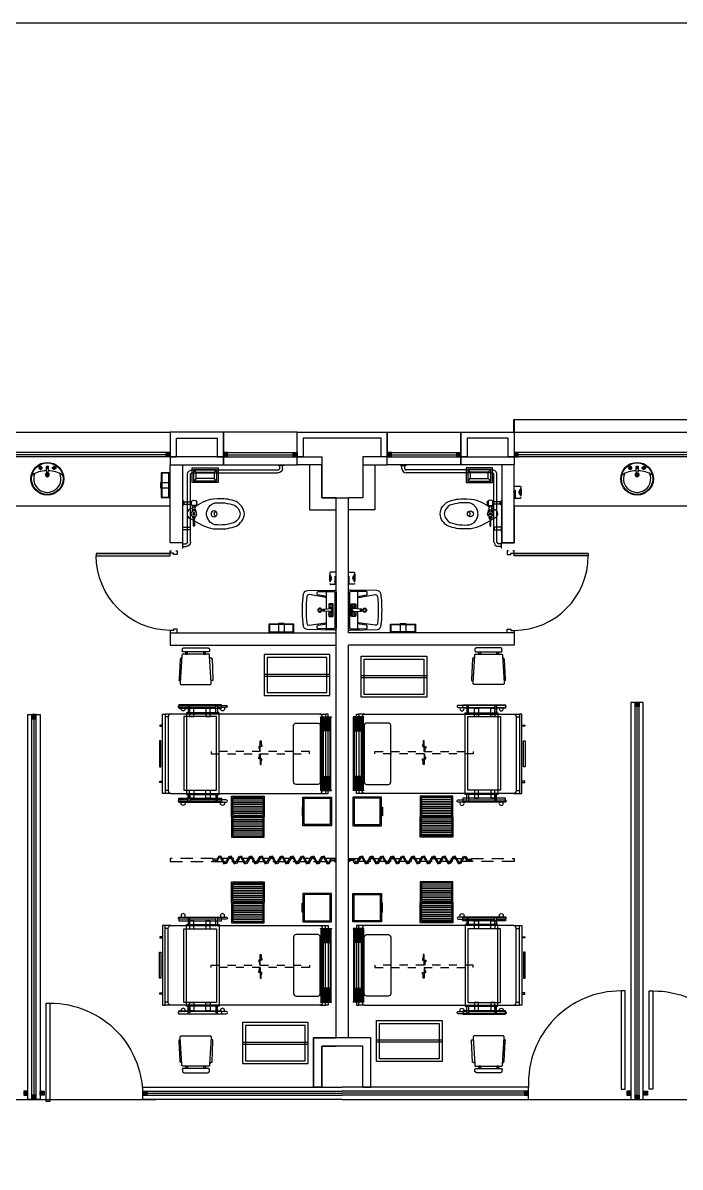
# Model space of a CAD drawing. Header units: millimetres. Extents: x 2523 to 2756, y 378 to 482.
# Drawn here: x 2651.83 to 2659.85, y 462.15 to 476.13 of the extents above; entities that cross this region are included whole.
import ezdxf

# ---------------------------------------------------------------- set-up
doc = ezdxf.new("R2010")
doc.units = ezdxf.units.MM
for name, pattern in [('H100', [0.24, 0.15, -0.09]), ('HIDDE50', [0.08, 0.05, -0.03]), ('HIDDEN2', [0.1875, 0.125, -0.0625])]:
    doc.linetypes.add(name, pattern=pattern)
doc.layers.get('Defpoints').update_dxf_attribs({"color": 8})
for name, color, linetype in [('CANCEL', 6, 'Continuous'), ('MOBILIARIO', 161, 'Continuous'), ('MOBSANIT', 161, 'Continuous'), ('PROYECC', 7, 'H100')]:
    doc.layers.add(name, color=color, linetype=linetype)

# ---------------------------------------------------------------- blocks, each defined once
blk = doc.blocks.new('PK120')
at = {"layer": 'CANCEL'}
blk.add_lwpolyline([(1.178, -0.025), (1.178, 1.175), (1.131, 1.175), (1.131, -0.025), (1.178, -0.025), (1.178, 1.165)], dxfattribs=at)
blk.add_arc((1.124, 0.05), 1.125, 89.6506, 182.5573, dxfattribs=at)
blk = doc.blocks.new('MESA_PUENTE')
at = {"linetype": 'Continuous'}
for points in [[(-26, 59), (26, 59), (26, 55), (-26, 55)], [(-20, 45), (20, 45), (20, -45), (-20, -45)], [(-12, 55), (-7, 55), (-7, 45), (-12, 45)], [(8, 55), (13, 55), (13, 45), (8, 45)], [(-26, -59), (26, -59), (26, -55), (-26, -55)], [(-12, -55), (-7, -55), (-7, -45), (-12, -45)], [(8, -55), (13, -55), (13, -45), (8, -45)]]:
    blk.add_lwpolyline(points, close=True, dxfattribs=at)
blk = doc.blocks.new('36211652')
at = {"color": 8}
for points in [[(-0.442, -0.224), (-0.442, -0.329, -1), (-0.467, -0.329), (-0.467, 0.246, -1), (-0.442, 0.246), (-0.442, 0.139)], [(0.688, -0.224), (0.688, -0.329, 1), (0.713, -0.329), (0.713, 0.246, 1), (0.688, 0.246), (0.688, 0.139)]]:
    blk.add_lwpolyline(points, format="xyb", dxfattribs=at)
blk.add_lwpolyline([(-0.377, -0.241), (-0.377, 0.159), (0.623, 0.159), (0.623, -0.241)], close=True)
for points in [[(-0.377, 0.119), (-0.452, 0.119, -1), (-0.452, 0.139), (-0.377, 0.139)], [(0.623, 0.119), (0.698, 0.119, 1), (0.698, 0.139), (0.623, 0.139)], [(-0.377, -0.201), (-0.452, -0.201, 1), (-0.452, -0.221), (-0.377, -0.221)], [(0.623, -0.201), (0.698, -0.201, -1), (0.698, -0.221), (0.623, -0.221)]]:
    blk.add_lwpolyline(points, format="xyb")
for points in [[(-0.442, 0.119), (-0.442, -0.201)], [(0.688, 0.119), (0.688, -0.201)]]:
    blk.add_lwpolyline(points, dxfattribs=at)
for centre in [(-0.484, 0.199), (0.671, 0.199), (-0.484, -0.281), (0.671, -0.281)]:
    blk.add_arc(centre, 0.025, 45.573, 314.427, dxfattribs=at)
blk = doc.blocks.new('37830054')
for points in [[(0.6, 0.015), (0.6, 0.145), (0.59, 0.145), (0.59, 0.095), (0.58, 0.095), (0.58, 0.075), (0.6, 0.075), (0.61, 0.075), (0.62, 0.075), (0.62, 0.055), (0.61, 0.055), (0.61, 0.015)], [(0.6, -0.015), (0.6, -0.145), (0.59, -0.145), (0.59, -0.095), (0.58, -0.095), (0.58, -0.075), (0.6, -0.075), (0.61, -0.075), (0.62, -0.075), (0.62, -0.055), (0.61, -0.055), (0.61, -0.015)]]:
    blk.add_lwpolyline(points)
at = {"color": 8, "linetype": 'HIDDE50'}
blk.add_lwpolyline([(0, -0.015), (0, 0.015), (1.2, 0.015), (1.2, -0.015)], close=True, dxfattribs=at)
blk = doc.blocks.new('BU')
for points in [[(0, -0.175), (0.35, -0.175), (0.35, 0.175), (0, 0.175)], [(0.016, -0.16), (0.335, -0.16), (0.335, 0.16), (0.016, 0.16)], [(0.35, 0.053), (0.361, 0.053), (0.361, -0.053), (0.35, -0.053)]]:
    blk.add_lwpolyline(points, close=True)
blk = doc.blocks.new('31640053')
at = {"color": 8}
for p, q in [((-0.939, 0.458), (-1.009, 0.458)), ((-0.969, 0.423), (-1.009, 0.423)), ((0.881, 0.458), (0.951, 0.458)), ((0.911, 0.423), (0.951, 0.423)), ((-0.969, -0.477), (-1.009, -0.477)), ((-0.939, -0.512), (-1.009, -0.512)), ((0.881, -0.512), (0.951, -0.512)), ((0.911, -0.477), (0.951, -0.477))]:
    blk.add_line(p, q, dxfattribs=at)
for points in [[(-1.009, -0.512), (-1.039, -0.512), (-1.039, 0.458), (-1.009, 0.458)], [(0.951, -0.512), (0.981, -0.512), (0.981, 0.458), (0.951, 0.458)]]:
    blk.add_lwpolyline(points, close=True)
blk.add_lwpolyline([(0.881, 0.458, -0.414214), (0.911, 0.428), (0.911, -0.482, -0.414214), (0.881, -0.512), (-0.939, -0.512, -0.414214), (-0.969, -0.482), (-0.969, 0.428, -0.414214), (-0.939, 0.458)], format="xyb", close=True)
blk.add_lwpolyline([(-0.944, -0.372, 0.414214), (-0.914, -0.402), (-0.649, -0.402, 0.414214), (-0.619, -0.372), (-0.619, 0.318, 0.414214), (-0.649, 0.348), (-0.914, 0.348, 0.414214), (-0.944, 0.318)], format="xyb", close=True, dxfattribs=at)
for points in [[(0.981, 0.323), (1.016, 0.323), (1.016, 0.308), (0.981, 0.308)], [(0.981, -0.377), (1.016, -0.377), (1.016, -0.362), (0.981, -0.362)]]:
    blk.add_lwpolyline(points)
at = {"layer": 'MOBILIARIO'}
blk.add_lwpolyline([(1, -0.188), (1, 0.129), (1.02, 0.129), (1.02, -0.188)], close=True, dxfattribs=at)
blk = doc.blocks.new('33520105')
at = {"color": 8}
for p, q in [((-0.195, 0.214), (0.175, 0.214)), ((-0.195, 0.192), (0.175, 0.192)), ((-0.195, 0.17), (0.175, 0.17)), ((-0.195, 0.148), (0.175, 0.148)), ((-0.195, 0.126), (0.175, 0.126)), ((-0.195, 0.104), (0.175, 0.104)), ((-0.195, 0.082), (0.175, 0.082)), ((-0.195, 0.06), (0.175, 0.06)), ((-0.195, 0.038), (0.175, 0.038)), ((-0.195, -0.036), (0.175, -0.036)), ((-0.195, -0.058), (0.175, -0.058)), ((-0.195, -0.08), (0.175, -0.08)), ((-0.195, -0.102), (0.175, -0.102)), ((-0.195, -0.124), (0.175, -0.124)), ((-0.195, -0.146), (0.175, -0.146)), ((-0.195, -0.168), (0.175, -0.168)), ((-0.195, -0.19), (0.175, -0.19)), ((-0.195, -0.212), (0.175, -0.212))]:
    blk.add_line(p, q, dxfattribs=at)
blk.add_lwpolyline([(-0.21, 0.001), (0.19, 0.001), (0.19, 0.251), (-0.21, 0.251)], close=True)
for points in [[(-0.195, 0.236), (-0.195, 0.016), (0.175, 0.016), (0.175, 0.236)], [(-0.195, -0.234), (-0.195, -0.014), (0.175, -0.014), (0.175, -0.234)]]:
    blk.add_lwpolyline(points, close=True, dxfattribs=at)
blk.add_lwpolyline([(0.19, 0.001), (0.19, -0.249), (-0.21, -0.249), (-0.21, 0.001)], dxfattribs=at)
blk = doc.blocks.new('76190058G')
for points in [[(0.06, -0.007), (0.01, -0.007), (0.01, 0.008), (0.069, 0.008), (0.096, -0.04), (0.083, -0.047)], [(0.159, 0.04), (0.109, -0.047), (0.096, -0.04), (0.146, 0.047)], [(0.159, 0.04), (0.209, -0.047), (0.222, -0.04), (0.172, 0.047)], [(0.285, 0.04), (0.235, -0.047), (0.222, -0.04), (0.272, 0.047)], [(0.285, 0.04), (0.335, -0.047), (0.348, -0.04), (0.298, 0.047)], [(0.411, 0.04), (0.361, -0.047), (0.348, -0.04), (0.398, 0.047)], [(0.411, 0.04), (0.461, -0.047), (0.474, -0.04), (0.424, 0.047)], [(0.537, 0.04), (0.487, -0.047), (0.474, -0.04), (0.524, 0.047)], [(0.537, 0.04), (0.587, -0.047), (0.6, -0.04), (0.55, 0.047)], [(0.663, 0.04), (0.613, -0.047), (0.6, -0.04), (0.65, 0.047)], [(0.663, 0.04), (0.713, -0.047), (0.726, -0.04), (0.676, 0.047)], [(0.789, 0.04), (0.739, -0.047), (0.726, -0.04), (0.776, 0.047)], [(0.789, 0.04), (0.839, -0.047), (0.852, -0.04), (0.802, 0.047)], [(0.915, 0.04), (0.865, -0.047), (0.852, -0.04), (0.902, 0.047)], [(0.915, 0.04), (0.965, -0.047), (0.978, -0.04), (0.928, 0.047)], [(1.041, 0.04), (0.991, -0.047), (0.978, -0.04), (1.028, 0.047)], [(1.041, 0.04), (1.091, -0.047), (1.104, -0.04), (1.054, 0.047)], [(1.167, 0.04), (1.117, -0.047), (1.104, -0.04), (1.154, 0.047)], [(1.167, 0.04), (1.217, -0.047), (1.23, -0.04), (1.18, 0.047)], [(1.293, 0.04), (1.243, -0.047), (1.23, -0.04), (1.28, 0.047)], [(1.293, 0.04), (1.343, -0.047), (1.356, -0.04), (1.306, 0.047)], [(1.419, 0.04), (1.369, -0.047), (1.356, -0.04), (1.406, 0.047)], [(1.454, 0.008), (1.504, 0.008), (1.504, -0.007), (1.446, -0.007), (1.419, 0.04), (1.432, 0.047)]]:
    blk.add_lwpolyline(points, close=True)
at = {"layer": 'PROYECC', "color": 252}
blk.add_lwpolyline([(0, 0.019), (2.024, 0.019), (2.024, -0.019), (0, -0.019)], close=True, dxfattribs=at)
blk = doc.blocks.new('SILLA_FIJA_A__APIL_')
at = {"linetype": 'Continuous'}
for p, q in [((-18, 12), (-21, 12)), ((-18, 10), (-21, 10)), ((-18, -10), (-21, -10)), ((-18, -12), (-21, -12))]:
    blk.add_line(p, q, dxfattribs=at)
for points in [[(-23, 16), (-24, 16), (-25, 16), (-25.29, 15.71), (-25.45, 15.53), (-25.59, 15.34), (-25.71, 15.14), (-25.82, 14.93), (-25.9, 14.7), (-25.95, 14.47), (-25.99, 14.24), (-26, 14), (-26, -15), (-25.98, -15.19), (-25.92, -15.38), (-25.83, -15.56), (-25.71, -15.71), (-25.56, -15.83), (-25.38, -15.92), (-25.2, -15.98), (-25, -16), (-24.98, -16.19), (-24.92, -16.38), (-24.83, -16.56), (-24.71, -16.71), (-24.56, -16.83), (-24.38, -16.92), (-24.2, -16.98), (-24, -17), (-23, -17), (-22.76, -16.99), (-22.53, -16.95), (-22.3, -16.9), (-22.07, -16.82), (-21.86, -16.71), (-21.66, -16.59), (-21.46, -16.45), (-21.29, -16.29), (-21, -16), (-21, -15), (-21, 15), (-21, 16), (-21.22, 16.17), (-21.46, 16.3), (-21.72, 16.38), (-22, 16.41), (-22.28, 16.38), (-22.54, 16.3), (-22.78, 16.17), (-23, 16)], [(-18, 14), (-18, 16), (-17.71, 16.29), (-17.54, 16.45), (-17.34, 16.59), (-17.14, 16.71), (-16.93, 16.82), (-16.7, 16.9), (-16.47, 16.95), (-16.24, 16.99), (-16, 17), (17, 19), (17.24, 18.99), (17.47, 18.95), (17.7, 18.9), (17.93, 18.82), (18.14, 18.71), (18.34, 18.59), (18.54, 18.45), (18.71, 18.29), (19, 18), (19, 16), (19, -17), (19, -18), (18.71, -18.29), (18.54, -18.45), (18.34, -18.59), (18.14, -18.71), (17.93, -18.82), (17.7, -18.9), (17.47, -18.95), (17.24, -18.99), (17, -19), (-16, -17), (-18, -17), (-18, -15), (-18, 14)], [(-21, 12), (-18, 12), (-18, 10), (-21, 10)], [(-21, -10), (-18, -10), (-18, -12), (-21, -12)]]:
    blk.add_lwpolyline(points, close=True, dxfattribs=at)
for points in [[(-14, 17), (-13.98, 17.19), (-13.92, 17.38), (-13.83, 17.56), (-13.71, 17.71), (-13.56, 17.83), (-13.38, 17.92), (-13.2, 17.98), (-13, 18), (-12, 19), (13, 20), (13.03, 20.12), (13.08, 20.23), (13.16, 20.32), (13.26, 20.38), (13.38, 20.41), (13.5, 20.4), (13.61, 20.36), (13.71, 20.29), (14, 20), (14, 19)], [(-14, -17), (-14, -18), (-13.98, -18.19), (-13.92, -18.38), (-13.83, -18.56), (-13.71, -18.71), (-13.56, -18.83), (-13.38, -18.92), (-13.2, -18.98), (-13, -19), (-13, -20), (13, -21), (14, -21), (14, -20), (14, -19)]]:
    blk.add_lwpolyline(points, dxfattribs=at)
blk = doc.blocks.new('92404449')
for p, q in [((-0.445, -0.029), (0.445, -0.029)), ((-0.445, -0.151), (0.445, -0.151))]:
    blk.add_line(p, q)
at = {"color": 8}
for p, q in [((-0.445, -0.036), (0.445, -0.036)), ((-0.445, -0.046), (-0.28, -0.046)), ((-0.445, -0.056), (-0.28, -0.056)), ((-0.445, -0.066), (-0.28, -0.066)), ((-0.445, -0.076), (-0.28, -0.076)), ((-0.445, -0.086), (-0.28, -0.086)), ((-0.445, -0.096), (-0.28, -0.096)), ((-0.445, -0.106), (-0.28, -0.106)), ((-0.445, -0.116), (-0.28, -0.116)), ((-0.445, -0.126), (0.445, -0.126)), ((-0.445, -0.136), (0.445, -0.136)), ((0.28, -0.046), (0.445, -0.046)), ((0.28, -0.056), (0.445, -0.056)), ((0.28, -0.066), (0.445, -0.066)), ((0.28, -0.076), (0.445, -0.076)), ((0.28, -0.086), (0.445, -0.086)), ((0.28, -0.096), (0.445, -0.096)), ((0.28, -0.106), (0.445, -0.106)), ((0.28, -0.116), (0.445, -0.116)), ((-0.445, -0.146), (0.445, -0.146))]:
    blk.add_line(p, q, dxfattribs=at)
for points in [[(-0.45, -0.024), (-0.445, -0.024), (-0.445, -0.156), (-0.45, -0.156)], [(-0.28, -0.041), (0.28, -0.041), (0.28, -0.126), (-0.28, -0.126)], [(0.45, -0.024), (0.445, -0.024), (0.445, -0.156), (0.45, -0.156)]]:
    blk.add_lwpolyline(points, close=True)
blk = doc.blocks.new('BASINETE')
for p, q in [((0.8, 0.013), (0, 0.013)), ((0.8, -0.012), (0, -0.012))]:
    blk.add_line(p, q)
for points in [[(0.8, -0.25), (0.8, 0.25), (0, 0.25), (0, -0.25)], [(0.765, -0.215), (0.765, 0.215), (0.035, 0.215), (0.035, -0.215)]]:
    blk.add_lwpolyline(points, close=True)
blk = doc.blocks.new('P100')
at = {"color": 2}
blk.add_lwpolyline([(0.032, 0.988), (0.032, 0.085), (0.032, 0.988), (0.059, 0.988), (0.059, 0.085), (0.032, 0.085)], close=True, dxfattribs=at)
for points in [[(0, 0.016), (0, 0), (0.043, 0), (0.043, 0.044), (0.028, 0.044), (0.028, 0.085), (0, 0.085), (0, 0.068)], [(1, 0.016), (1, 0), (0.957, 0), (0.957, 0.044), (0.972, 0.044), (0.972, 0.085), (1, 0.085), (1, 0.068)]]:
    blk.add_lwpolyline(points, dxfattribs=at)
at = {"color": 8}
blk.add_arc((0.061, 0.077), 0.911, 0.5211, 90.1059, dxfattribs=at)
blk = doc.blocks.new('A$C2FAA7003')
for p, q in [((0.165, -0.13), (0.165, 0)), ((0.165, -0.15), (0.165, -0.14)), ((0.265, -0.13), (0.265, 0)), ((0.265, -0.15), (0.265, -0.14))]:
    blk.add_line(p, q)
for points in [[(0.44, -0.14), (-0.01, -0.14), (-0.01, 0.01), (0.44, 0.01)], [(0.43, -0.13), (0, -0.13), (0, 0), (0.43, 0)]]:
    blk.add_lwpolyline(points, close=True)
blk.add_lwpolyline([(0.265, -0.15), (0.165, -0.15)])
blk = doc.blocks.new('A$C13D72097')
at = {"linetype": 'HIDDEN2', "ltscale": 0.5}
for p, q in [((-0.046, 0.06), (-0.092, 0.014)), ((-0.092, 0), (0, -0.092)), ((0.053, -0.053), (-0.053, 0.053)), ((0.06, -0.046), (-0.046, 0.06)), ((-0.038, -0.025), (-0.079, -0.013)), ((-0.048, -0.044), (-0.036, -0.032)), ((-0.044, -0.048), (-0.032, -0.036)), ((-0.025, -0.038), (-0.013, -0.079)), ((0.014, -0.092), (0.06, -0.046))]:
    blk.add_line(p, q, dxfattribs=at)
for centre, radius, start, end in [((-0.085, 0.007), 0.01, 135, 225), ((0.236, 0.236), 0.404, 215.7351, 234.2649), ((-0.039, -0.029), 0.004, 315, 73.2347), ((-0.029, -0.039), 0.004, 16.7653, 135), ((0.007, -0.085), 0.01, 225, 315)]:
    blk.add_arc(centre, radius, start, end, dxfattribs=at)
blk = doc.blocks.new('LVVZ1VS')
at = {"color": 8}
blk.add_line((0.012, -0.143), (-0.012, -0.143), dxfattribs=at)
for points in [[(0.24, -0.348), (0.245, -0.02, 0.418008), (0.225, 0), (-0.225, 0, 0.421093), (-0.245, -0.02), (-0.237, -0.349, 0.362961), (-0.195, -0.397, 0.013873), (-0.151, -0.403, 0.023993), (0.002, -0.41, 0.024799), (0.151, -0.403, 0.015126), (0.198, -0.396, 0.364514)], [(-0.075, -0.068, -0.247805), (-0.057, -0.086, 0.116963), (-0.045, -0.086, -0.247805), (-0.027, -0.068, 0.116963), (-0.027, -0.056, -0.247805), (-0.045, -0.038, 0.116963), (-0.057, -0.038, -0.247805), (-0.075, -0.056, 0.116963)], [(0.012, -0.14), (0.018, -0.069, 0.015831), (0.018, -0.069), (0.018, -0.042, 0.414214), (0.014, -0.038), (-0.014, -0.038, 0.414214), (-0.018, -0.042), (-0.018, -0.069, 0.015831), (-0.018, -0.069), (-0.012, -0.14, -0.015831), (-0.012, -0.141), (-0.012, -0.159, 0.414214), (-0.008, -0.163), (0.008, -0.163, 0.414214), (0.012, -0.159), (0.012, -0.141, -0.015831)], [(0.075, -0.068, 0.247805), (0.057, -0.086, -0.116963), (0.045, -0.086, 0.247805), (0.027, -0.068, -0.116963), (0.027, -0.056, 0.247805), (0.045, -0.038, -0.116963), (0.057, -0.038, 0.247805), (0.075, -0.056, -0.116963)]]:
    blk.add_lwpolyline(points, format="xyb", close=True)
for points in [[(0.243, -0.127, -0.408931), (0.24, -0.13), (0.231, -0.13, -0.419516), (0.228, -0.126), (0.229, -0.035, 0.49024), (0.209, -0.015), (-0.209, -0.015, 0.425911), (-0.229, -0.035), (-0.228, -0.126, -0.419516), (-0.231, -0.13), (-0.239, -0.13, -0.408931), (-0.242, -0.127)], [(0.144, -0.115, -0.368916), (0.154, -0.123), (0.189, -0.327, -0.428122), (0.167, -0.356, -0.027474), (0.002, -0.365, -0.026047), (-0.163, -0.356, -0.428854), (-0.185, -0.328), (-0.154, -0.123, -0.368908), (-0.144, -0.115), (-0.015, -0.115)], [(-0.017, -0.089), (-0.069, -0.089, -0.414214), (-0.078, -0.08), (-0.078, -0.044, -0.414214), (-0.069, -0.034), (0.068, -0.034, -0.414214), (0.078, -0.044), (0.078, -0.08, -0.414214), (0.068, -0.089), (0.017, -0.089)]]:
    blk.add_lwpolyline(points, format="xyb")
for points in [[(-0.228, -0.115), (-0.144, -0.115)], [(0.144, -0.115), (0.228, -0.115)]]:
    blk.add_lwpolyline(points, dxfattribs=at)
for points in [[(-0.228, -0.126), (-0.226, -0.22, 0.408931), (-0.216, -0.23), (-0.195, -0.23, 0.368908), (-0.185, -0.222), (-0.172, -0.138, -0.336277), (-0.162, -0.13), (-0.155, -0.13)], [(0.155, -0.13), (0.162, -0.13, -0.262297), (0.172, -0.138), (0.185, -0.222, 0.368908), (0.195, -0.23), (0.216, -0.23, 0.408931), (0.226, -0.22), (0.228, -0.126)]]:
    blk.add_lwpolyline(points, format="xyb", dxfattribs=at)
blk.add_lwpolyline([(0.015, -0.115), (0.144, -0.115)])
for centre, radius in [((-0.051, -0.062), 0.00337), ((-0.051, -0.062), 0.00337), ((0, -0.049), 0.00515), ((0.051, -0.062), 0.00337), ((0.051, -0.062), 0.00337)]:
    blk.add_circle(centre, radius)
for radius in [0.025, 0.0175]:
    blk.add_circle((0, -0.198), radius, dxfattribs=at)
for centre, start, end in [((-0.051, -0.062), 106.4867, 163.5133), ((-0.051, -0.062), 196.4867, 253.5133), ((-0.051, -0.062), 16.4867, 73.5133), ((-0.051, -0.062), 286.4867, 343.5133), ((0.051, -0.062), 106.4867, 163.5133), ((0.051, -0.062), 196.4867, 253.5133), ((0.051, -0.062), 16.4867, 73.5133), ((0.051, -0.062), 286.4867, 343.5133)]:
    blk.add_arc(centre, 0.0225, start, end, dxfattribs=at)
blk = doc.blocks.new('A$C730E3545')
for p, q in [((0.32, 0.18), (0, 0.18)), ((0, 0.18), (0, 0)), ((0.3, 0.16), (0.02, 0.16)), ((0.05, 0.13), (0.02, 0.16)), ((0.02, 0.16), (0.02, 0.02)), ((0.3, 0.16), (0.27, 0.13)), ((0.3, 0.02), (0.3, 0.16)), ((0.32, 0), (0.32, 0.18)), ((0, 0), (0.32, 0)), ((0.05, 0.05), (0.02, 0.02)), ((0.02, 0.02), (0.3, 0.02)), ((0.27, 0.13), (0.05, 0.13)), ((0.05, 0.13), (0.05, 0.05)), ((0.05, 0.05), (0.27, 0.05)), ((0.27, 0.05), (0.27, 0.13)), ((0.3, 0.02), (0.27, 0.05))]:
    blk.add_line(p, q)
blk = doc.blocks.new('A$C05C22262')
for p, q in [((0.037, 0.735), (0.037, 0.644)), ((0.067, 0.735), (0.067, 0.644)), ((0.135, 0.63), (0.098, 0.63)), ((0.135, 0.599), (0.098, 0.599))]:
    blk.add_line(p, q)
at = {"color": 8}
for p, q in [((0.038, 0.735), (0.038, 0.742)), ((0.052, 0.735), (0.052, 0.742)), ((0.066, 0.735), (0.066, 0.742)), ((0.033, 0.586), (0.033, 0.584)), ((0.037, 0.579), (0.037, 0.584)), ((0.052, 0.579), (0.052, 0.584)), ((0.067, 0.579), (0.067, 0.584)), ((0.071, 0.586), (0.071, 0.584)), ((0.098, 0.632), (0.085, 0.632)), ((0.085, 0.615), (0.098, 0.615)), ((0.098, 0.598), (0.085, 0.598)), ((0.19, 0.615), (0.18, 0.615)), ((0.185, 0.61), (0.185, 0.62)), ((0.221, 0.627), (0.218, 0.627)), ((0.221, 0.603), (0.218, 0.603)), ((0.234, 0.624), (0.221, 0.624)), ((0.234, 0.615), (0.221, 0.615)), ((0.234, 0.606), (0.221, 0.606))]:
    blk.add_line(p, q, dxfattribs=at)
for points in [[(0.025, 0.75), (0.079, 0.75, -0.443315), (0.071, 0.742), (0.033, 0.742, -0.443315)], [(0.049, 0.579), (0.056, 0.579), (0.056, 0.577, -0.414214), (0.054, 0.575), (0.051, 0.575, -0.414214), (0.049, 0.577)], [(0.254, 0.611), (0.329, 0.609, 0.421553), (0.334, 0.614), (0.334, 0.616, 0.421553), (0.329, 0.621), (0.254, 0.619)]]:
    blk.add_lwpolyline(points, format="xyb", close=True, dxfattribs=at)
for points in [[(0.072, 0.742), (0.072, 0.735), (0.033, 0.735), (0.033, 0.742)], [(0.032, 0.584), (0.073, 0.584), (0.073, 0.579), (0.032, 0.579)], [(0.198, 0.622), (0.198, 0.607), (0.185, 0.6), (0.172, 0.607), (0.172, 0.622), (0.185, 0.63)], [(0.234, 0.599), (0.221, 0.599), (0.221, 0.631), (0.234, 0.631)], [(0.247, 0.604), (0.234, 0.604), (0.234, 0.626), (0.247, 0.626)], [(0.254, 0.608), (0.247, 0.608), (0.247, 0.622), (0.254, 0.622)]]:
    blk.add_lwpolyline(points, close=True, dxfattribs=at)
for points in [[(0.112, 0.63), (0.133, 0.668, -0.290731), (0.183, 0.7), (0.185, 0.7), (0.187, 0.7, -0.290731), (0.237, 0.668), (0.264, 0.619)], [(0.269, 0.611), (0.328, 0.505, -0.085425), (0.366, 0.379), (0.37, 0.328), (0.37, 0.304, -0.095638), (0.336, 0.101, -0.260174), (0.185, 0, -0.260174), (0.034, 0.101, -0.095638), (0, 0.304), (0, 0.328), (0.004, 0.379, -0.085425), (0.042, 0.505), (0.091, 0.592)], [(0.085, 0.635, 0.154601), (0.073, 0.644), (0.032, 0.644, 0.455032), (0.032, 0.586), (0.071, 0.586, 0.259938), (0.085, 0.595)]]:
    blk.add_lwpolyline(points, format="xyb")
blk.add_lwpolyline([(0.085, 0.592), (0.085, 0.638), (0.098, 0.638), (0.098, 0.592)], close=True)
blk.add_lwpolyline([(0.159, 0.592), (0.135, 0.592), (0.135, 0.638), (0.159, 0.638)])
blk.add_lwpolyline([(0.185, 0.463, 0.094025), (0.131, 0.451, 0.231007), (0.052, 0.359), (0.052, 0.359, 0.115347), (0.08, 0.121, 0.246972), (0.185, 0.05, 0.246972), (0.29, 0.121, 0.115347), (0.318, 0.359), (0.318, 0.359, 0.231007), (0.239, 0.451, 0.094025)], format="xyb", close=True)
for radius in [0.035, 0.0095]:
    blk.add_circle((0.185, 0.615), radius)
blk.add_circle((0.185, 0.37), 0.0362, dxfattribs=at)
blk.add_arc((0.185, 0.331), 0.0362, 32.8341, 147.1659, dxfattribs=at)
blk = doc.blocks.new('WC')
at = {"layer": 'MOBSANIT', "rotation": 180}
blk.add_blockref('A$C05C22262', (0.17, 0.75), dxfattribs=at)
blk = doc.blocks.new('A$C6D5A01A4')
for p, q in [((-0.376, 0.506), (-0.376, 0.512)), ((-0.376, 0.506), (-0.304, 0.506)), ((-0.376, 0.506), (-0.304, 0.506)), ((-0.358, 0.467), (-0.358, 0.506)), ((-0.322, 0.467), (-0.322, 0.506)), ((-0.304, 0.506), (-0.304, 0.512)), ((-0.304, 0.506), (-0.304, 0.512)), ((0.75, 0.45), (-0.304, 0.45)), ((0.75, 0.414), (-0.304, 0.414)), ((0.767, -0.433), (0.767, 0.396)), ((0.803, -0.433), (0.803, 0.396)), ((0.86, -0.451), (0.821, -0.451)), ((0.86, -0.486), (0.821, -0.486))]:
    blk.add_line(p, q)
blk.add_lwpolyline([(0.86, -0.248), (0.785, -0.248, 1), (0.785, -0.283), (0.86, -0.283)], format="xyb")
for points in [[(0.865, -0.301), (0.86, -0.301), (0.86, -0.23), (0.865, -0.23)], [(0.865, -0.504), (0.86, -0.504), (0.86, -0.433), (0.865, -0.433)]]:
    blk.add_lwpolyline(points)
for centre, radius, start, end in [((-0.304, 0.467), 0.0533, 180, 270), ((-0.304, 0.467), 0.0178, 180, 270), ((0.75, 0.396), 0.0533, 360, 90), ((0.75, 0.396), 0.0178, 360, 90), ((0.821, -0.433), 0.0533, 180, 270), ((0.821, -0.433), 0.0178, 180, 270)]:
    blk.add_arc(centre, radius, start, end)
blk = doc.blocks.new('A$C4AA2731D')
at = {"color": 8}
for p, q in [((0.148, 0.117), (0.164, 0.117)), ((0.079, 0.053), (0.103, 0.053)), ((0.091, 0.065), (0.091, 0.042)), ((0.144, 0.058), (0.168, 0.058)), ((0.233, 0.053), (0.21, 0.053)), ((0.221, 0.065), (0.221, 0.042))]:
    blk.add_line(p, q, dxfattribs=at)
for points in [[(0.148, 0.117), (0.144, 0.058, 0.015831), (0.144, 0.058), (0.144, 0.041, 0.414214), (0.147, 0.038), (0.165, 0.038, 0.414214), (0.168, 0.041), (0.168, 0.058, 0.015831), (0.168, 0.058), (0.164, 0.117, -0.015831), (0.164, 0.117), (0.164, 0.129, 0.414214), (0.161, 0.131), (0.151, 0.131, 0.414214), (0.148, 0.129), (0.148, 0.117, -0.015831)], [(0.076, 0.057, 0.247805), (0.087, 0.069, -0.116963), (0.095, 0.069, 0.247805), (0.106, 0.057, -0.116963), (0.106, 0.05, 0.247805), (0.095, 0.038, -0.116963), (0.087, 0.038, 0.247805), (0.076, 0.05, -0.116963)], [(0.237, 0.057, -0.247805), (0.225, 0.069, 0.116963), (0.218, 0.069, -0.247805), (0.206, 0.057, 0.116963), (0.206, 0.05, -0.247805), (0.218, 0.038, 0.116963), (0.225, 0.038, -0.247805), (0.237, 0.05, 0.116963)]]:
    blk.add_lwpolyline(points, format="xyb", close=True)
for centre, radius in [((0.156, 0.156), 0.156), ((0.091, 0.053), 0.00217), ((0.091, 0.053), 0.00217), ((0.156, 0.045), 0.00331), ((0.221, 0.053), 0.00217), ((0.221, 0.053), 0.00217)]:
    blk.add_circle(centre, radius)
blk.add_circle((0.156, 0.156), 0.15, dxfattribs=at)
for centre, radius, start, end in [((0.156, 0.156), 0.13, 338.4712, 201.5288), ((0.156, 0.361), 0.281, 238.7221, 267.8672), ((0.156, 0.118), 0.0193, 298.3264, 242.8889), ((0.156, 0.118), 0.0121, 129.7918, 224.4169), ((0.156, 0.118), 0.0121, 315.5831, 50.2082), ((0.156, 0.361), 0.281, 272.1328, 301.2779), ((0.091, 0.053), 0.0145, 106.4867, 163.5133), ((0.091, 0.053), 0.0145, 196.4867, 253.5133), ((0.091, 0.053), 0.0145, 16.4867, 73.5133), ((0.091, 0.053), 0.0145, 286.4867, 343.5133), ((0.221, 0.053), 0.0145, 106.4867, 163.5133), ((0.221, 0.053), 0.0145, 196.4867, 253.5133), ((0.221, 0.053), 0.0145, 16.4867, 73.5133), ((0.221, 0.053), 0.0145, 286.4867, 343.5133)]:
    blk.add_arc(centre, radius, start, end, dxfattribs=at)

msp = doc.modelspace()

# ---------------------------------------------------------------- linework, layer by layer
for p, q in [((2650.6265, 471.1291), (2653.627, 471.1291)), ((2657.8265, 471.1291), (2660.827, 471.1291)), ((2653.627, 470.8791), (2650.627, 470.8791)), ((2653.627, 470.8541), (2650.627, 470.8541)), ((2653.627, 470.8291), (2650.627, 470.8291)), ((2654.277, 470.8791), (2655.177, 470.8791)), ((2654.277, 470.8541), (2655.177, 470.8541)), ((2654.277, 470.8291), (2655.177, 470.8291)), ((2656.277, 470.8791), (2657.177, 470.8791)), ((2656.277, 470.8541), (2657.177, 470.8541)), ((2656.277, 470.8291), (2657.177, 470.8291)), ((2660.827, 470.8791), (2657.827, 470.8791)), ((2660.827, 470.8541), (2657.827, 470.8541)), ((2660.827, 470.8291), (2657.827, 470.8291)), ((2650.6265, 470.2291), (2653.627, 470.2291)), ((2655.652, 463.7291), (2655.6518, 470.3291)), ((2655.8019, 468.6792), (2655.8018, 470.3291)), ((2655.802, 470.2291), (2655.8018, 470.2291)), ((2655.802, 470.2291), (2655.8018, 470.2291)), ((2657.6765, 469.7792), (2657.6765, 470.2292)), ((2657.8265, 470.2291), (2660.827, 470.2291)), ((2655.6519, 468.6792), (2655.6518, 470.1791)), ((2655.8019, 468.6792), (2655.8018, 470.1791)), ((2657.8265, 469.7792), (2657.6765, 469.7792)), ((2653.6265, 468.6792), (2655.6521, 468.6792)), ((2653.6265, 468.6792), (2653.6265, 468.5292)), ((2657.8275, 468.6792), (2655.8019, 468.6792)), ((2657.8275, 468.6792), (2657.8275, 468.5292)), ((2653.6265, 468.5292), (2655.6521, 468.5292)), ((2655.802, 463.7291), (2655.8019, 468.5292)), ((2657.8275, 468.5292), (2655.8019, 468.5292)), ((2659.302, 462.979), (2659.3019, 467.8288)), ((2659.327, 462.979), (2659.3269, 467.8288)), ((2659.352, 462.979), (2659.3519, 467.8288)), ((2651.9394, 462.979), (2651.9395, 467.6788)), ((2651.9644, 462.979), (2651.9645, 467.6788)), ((2651.9894, 462.979), (2651.9895, 467.6788)), ((2655.802, 463.7291), (2655.652, 463.7291)), ((2653.2909, 463.0791), (2655.727, 463.0791)), ((2655.477, 463.1291), (2655.377, 463.1291)), ((2658.002, 463.0791), (2655.727, 463.0791)), ((2655.977, 463.1291), (2656.077, 463.1291)), ((2653.2909, 463.0541), (2655.727, 463.0541)), ((2653.2909, 463.0291), (2655.727, 463.0291)), ((2658.002, 463.0541), (2655.727, 463.0541)), ((2658.002, 463.0291), (2655.727, 463.0291))]:
    msp.add_line(p, q)
for points in [[(2657.8265, 471.2791), (2657.8165, 471.2791), (2657.8165, 471.1291), (2657.8265, 471.1291)], [(2654.202, 471.0541), (2654.202, 470.8291), (2654.277, 470.8291), (2654.277, 471.1291), (2653.627, 471.1291), (2653.627, 470.8291), (2653.702, 470.8291), (2653.702, 471.0541)], [(2655.177, 471.1291), (2654.277, 471.1291), (2654.277, 470.7291), (2655.177, 470.7291)], [(2655.252, 471.0541), (2655.252, 470.8291), (2655.177, 470.8291), (2655.177, 471.1291), (2656.277, 471.1291), (2656.277, 470.8291), (2656.202, 470.8291), (2656.202, 471.0541)], [(2656.277, 471.1291), (2657.177, 471.1291), (2657.177, 470.7291), (2656.277, 470.7291)], [(2657.252, 471.0541), (2657.252, 470.8291), (2657.177, 470.8291), (2657.177, 471.1291), (2657.827, 471.1291), (2657.827, 470.8291), (2657.752, 470.8291), (2657.752, 471.0541)], [(2653.627, 470.8791), (2653.627, 470.8291), (2653.577, 470.8291), (2653.577, 470.8791)], [(2654.277, 470.8291), (2653.627, 470.8291), (2653.627, 470.7291), (2654.277, 470.7291)], [(2654.277, 470.8791), (2654.277, 470.8291), (2654.327, 470.8291), (2654.327, 470.8791)], [(2655.177, 470.8791), (2655.177, 470.8291), (2655.127, 470.8291), (2655.127, 470.8791)], [(2655.177, 470.8291), (2655.477, 470.8291), (2655.477, 470.7291), (2655.177, 470.7291)], [(2656.277, 470.8291), (2655.977, 470.8291), (2655.977, 470.7291), (2656.277, 470.7291)], [(2656.277, 470.8791), (2656.277, 470.8291), (2656.327, 470.8291), (2656.327, 470.8791)], [(2657.177, 470.8791), (2657.177, 470.8291), (2657.127, 470.8291), (2657.127, 470.8791)], [(2657.177, 470.8291), (2657.827, 470.8291), (2657.827, 470.7291), (2657.177, 470.7291)], [(2657.827, 470.8791), (2657.827, 470.8291), (2657.877, 470.8291), (2657.877, 470.8791)], [(2659.2519, 467.8288), (2659.252, 462.979), (2659.402, 462.979), (2659.4019, 467.8288)], [(2659.3519, 467.8288), (2659.3519, 467.7788), (2659.3019, 467.7788), (2659.3019, 467.8288)], [(2652.0395, 467.6788), (2652.0394, 462.979), (2651.8894, 462.979), (2651.8895, 467.6788)], [(2651.9395, 467.6788), (2651.9395, 467.6288), (2651.9895, 467.6288), (2651.9895, 467.6788)], [(2651.8394, 463.079), (2651.8394, 463.029), (2651.8894, 463.029), (2651.8894, 463.079)], [(2652.0894, 463.079), (2652.0894, 463.029), (2652.0394, 463.029), (2652.0394, 463.079)], [(2653.2909, 463.0791), (2653.3409, 463.0291), (2653.2909, 463.0291), (2653.2909, 463.0791)], [(2653.3409, 463.0791), (2653.3409, 463.0291), (2653.2909, 463.0291), (2653.2909, 463.0791)], [(2658.002, 463.0791), (2657.952, 463.0291), (2658.002, 463.0291), (2658.002, 463.0791)], [(2657.952, 463.0791), (2657.952, 463.0291), (2658.002, 463.0291), (2658.002, 463.0791)], [(2659.202, 463.079), (2659.202, 463.029), (2659.252, 463.029), (2659.252, 463.079)], [(2659.452, 463.079), (2659.452, 463.029), (2659.402, 463.029), (2659.402, 463.079)], [(2651.9394, 463.029), (2651.9394, 462.979), (2651.9894, 462.979), (2651.9894, 463.029)], [(2659.352, 463.029), (2659.352, 462.979), (2659.302, 462.979), (2659.302, 463.029)]]:
    msp.add_lwpolyline(points, close=True)
for points in [[(2660.827, 471.1291), (2660.827, 471.2791), (2657.8265, 471.2791), (2657.8265, 471.1291)], [(2653.7775, 470.7291), (2653.7779, 469.7792), (2653.6275, 469.7792), (2653.6275, 470.7291)], [(2655.327, 470.7291), (2655.327, 470.1791), (2655.6518, 470.1791)], [(2655.6518, 470.3291), (2655.477, 470.3291), (2655.477, 470.7291)], [(2655.477, 470.7291), (2655.477, 470.3291), (2655.8018, 470.3291)], [(2655.977, 470.7291), (2655.977, 470.3291), (2655.8018, 470.3291)], [(2656.127, 470.7291), (2656.127, 470.1791), (2655.8018, 470.1791)], [(2657.6765, 470.7291), (2657.676, 469.7792), (2657.8265, 469.7792), (2657.8265, 470.7291)], [(2657.8265, 470.2292), (2657.8265, 469.7792)], [(2656.077, 463.1291), (2656.077, 463.1291), (2656.077, 463.7291), (2655.377, 463.7291), (2655.377, 463.1291)], [(2655.377, 463.1291), (2655.377, 463.7291), (2655.652, 463.7291)], [(2655.977, 463.1291), (2655.977, 463.6291), (2655.477, 463.6291), (2655.477, 463.1291)], [(2655.477, 463.1291), (2655.477, 463.6291), (2655.6518, 463.6291)], [(2655.727, 462.9791), (2653.2909, 462.9791), (2653.2909, 463.1291), (2655.727, 463.1291)], [(2655.727, 462.9791), (2658.002, 462.9791), (2658.002, 463.1291), (2655.727, 463.1291)], [(2650.6372, 462.9789), (2653.2872, 462.979)], [(2650.802, 462.979), (2653.452, 462.9791)], [(2658.002, 462.979), (2660.652, 462.9791)], [(2658.002, 462.979), (2660.652, 462.9791)]]:
    msp.add_lwpolyline(points)
for points in [[(2653.627, 470.8791), (2653.627, 470.8291), (2653.577, 470.8791), (2653.577, 470.8291)], [(2654.277, 470.8791), (2654.277, 470.8291), (2654.327, 470.8791), (2654.327, 470.8291)], [(2655.177, 470.8791), (2655.177, 470.8291), (2655.127, 470.8791), (2655.127, 470.8291)], [(2656.277, 470.8791), (2656.277, 470.8291), (2656.327, 470.8791), (2656.327, 470.8291)], [(2657.177, 470.8791), (2657.177, 470.8291), (2657.127, 470.8791), (2657.127, 470.8291)], [(2657.827, 470.8791), (2657.827, 470.8291), (2657.877, 470.8791), (2657.877, 470.8291)], [(2659.3519, 467.8288), (2659.3519, 467.7788), (2659.3019, 467.8288), (2659.3019, 467.7788)], [(2651.9395, 467.6788), (2651.9395, 467.6288), (2651.9895, 467.6788), (2651.9895, 467.6288)], [(2651.8394, 463.079), (2651.8394, 463.029), (2651.8894, 463.079), (2651.8894, 463.029)], [(2652.0894, 463.079), (2652.0894, 463.029), (2652.0394, 463.079), (2652.0394, 463.029)], [(2653.2909, 463.0791), (2653.3409, 463.0291), (2653.2909, 463.0791), (2653.2909, 463.0291)], [(2653.3409, 463.0791), (2653.3409, 463.0291), (2653.2909, 463.0791), (2653.2909, 463.0291)], [(2658.002, 463.0791), (2657.952, 463.0291), (2658.002, 463.0791), (2658.002, 463.0291)], [(2657.952, 463.0791), (2657.952, 463.0291), (2658.002, 463.0791), (2658.002, 463.0291)], [(2659.202, 463.079), (2659.202, 463.029), (2659.252, 463.079), (2659.252, 463.029)], [(2659.452, 463.079), (2659.452, 463.029), (2659.402, 463.079), (2659.402, 463.029)], [(2651.9394, 463.029), (2651.9394, 462.979), (2651.9894, 463.029), (2651.9894, 462.979)], [(2659.352, 463.029), (2659.352, 462.979), (2659.302, 463.029), (2659.302, 462.979)]]:
    msp.add_solid(points)
at = {"layer": 'Defpoints'}
msp.add_lwpolyline([(2637.7002, 476.1288), (2717.3183, 476.1288), (2717.3183, 427.1975), (2637.7002, 427.1975)], close=True, dxfattribs=at)

# ---------------------------------------------------------------- block references
at = {"xscale": -1}
for name, p, rotation in [('P100', (2653.7127, 469.6792), 89.99882740792047), ('76190058G', (2655.652, 465.9041), 359.998827407907), ('PK120', (2653.2894, 462.979), 359.9988274079071)]:
    msp.add_blockref(name, p, dxfattribs=dict(at, rotation=rotation))
for name, p, rotation in [('P100', (2657.7422, 469.6792), 270.0011725920061), ('76190058G', (2655.8019, 465.9041), 0.001172592006123279), ('PK120', (2658.002, 463.129), 0.001172592006097834)]:
    msp.add_blockref(name, p, dxfattribs=dict(rotation=rotation))
at = {"extrusion": (0, 0, -1), "zscale": -1, "rotation": 359.9988274079939}
msp.add_blockref('PK120', (-2660.652, 463.1291), dxfattribs=at)
at = {"layer": 'MOBILIARIO', "yscale": 0.01000000000044565, "zscale": 0.01000000000044565}
for name, p, xscale, rotation in [('SILLA_FIJA_A__APIL_', (2653.9382, 468.2364), -0.01000000000044565, 89.99882741051258), ('SILLA_FIJA_A__APIL_', (2657.5158, 468.2364), 0.01000000000044565, 270.0011725894006), ('MESA_PUENTE', (2653.9936, 467.2068), -0.01000000000044565, 359.9988274105125), ('MESA_PUENTE', (2657.4604, 467.2068), 0.01000000000044565, 0.001172589400587439), ('MESA_PUENTE', (2653.9936, 464.6107), 0.01000000000044565, 180.0011725893138), ('MESA_PUENTE', (2657.4604, 464.6107), -0.01000000000044565, 179.9988274105993), ('SILLA_FIJA_A__APIL_', (2653.9382, 463.5647), 0.01000000000044565, 90.00117258931377), ('SILLA_FIJA_A__APIL_', (2657.5158, 463.5647), -0.01000000000044565, 269.9988274105994)]:
    msp.add_blockref(name, p, dxfattribs=dict(at, xscale=xscale, rotation=rotation))
at = {"layer": 'MOBILIARIO'}
for name, p, rotation in [('BASINETE', (2655.5753, 468.1629), 180), ('31640053', (2656.9394, 467.2284), 0.001172592006123279), ('36211652', (2657.3878, 467.0786), 90.00117259200611), ('92404449', (2655.835, 467.2018), 90.00117259200611), ('37830054', (2656.1268, 467.2144), 0.001172592006123279), ('BU', (2655.8562, 466.4966), 0.001172592006123279), ('33520105', (2656.8891, 466.4313), 0.001172592006123279), ('33520105', (2654.5649, 465.3863), 180.0011725919194), ('BU', (2655.5978, 465.3209), 180.0011725919194), ('36211652', (2654.0662, 464.7389), 270.0011725919193), ('31640053', (2654.5146, 464.5891), 180.0011725919194), ('92404449', (2655.6189, 464.6158), 270.0011725919193), ('37830054', (2655.3272, 464.6031), 180.0011725919194), ('BASINETE', (2655.3112, 463.6667), 180)]:
    msp.add_blockref(name, p, dxfattribs=dict(at, rotation=rotation))
at = {"layer": 'MOBILIARIO', "xscale": -1}
for name, p, rotation in [('BASINETE', (2655.9595, 468.1413), 180), ('31640053', (2654.5146, 467.2284), 359.998827407907), ('36211652', (2654.0662, 467.0786), 269.9988274079071), ('92404449', (2655.6189, 467.2018), 269.9988274079071), ('37830054', (2655.3272, 467.2144), 359.998827407907), ('33520105', (2654.5649, 466.4313), 359.998827407907), ('BU', (2655.5978, 466.4966), 359.998827407907), ('33520105', (2656.8891, 465.3863), 179.9988274079938), ('BU', (2655.8562, 465.3209), 179.9988274079938), ('36211652', (2657.3878, 464.7389), 89.99882740799386), ('92404449', (2655.835, 464.6158), 89.99882740799386), ('31640053', (2656.9394, 464.5891), 179.9988274079938), ('37830054', (2656.1268, 464.6031), 179.9988274079938), ('BASINETE', (2656.1473, 463.691), 180)]:
    msp.add_blockref(name, p, dxfattribs=dict(at, rotation=rotation))
at = {"layer": 'MOBSANIT'}
for name, p, xscale, yscale, zscale, rotation in [('A$C4AA2731D', (2652.3265, 470.7604), 1.280292638317383, 1.280292638317383, 1.280292638317383, 180), ('A$C4AA2731D', (2659.5265, 470.7604), 1.280292638317383, 1.280292638317383, 1.280292638317383, 180), ('A$C2FAA7003', (2654.839, 468.6904), -0.6750000000465661, 0.6750000000465661, 0.6750000000465661, 179.9979540472894), ('A$C2FAA7003', (2656.615, 468.6904), 0.6750000000465661, 0.6750000000465661, 0.6750000000465661, 180.0020459527106)]:
    msp.add_blockref(name, p, dxfattribs=dict(at, xscale=xscale, yscale=yscale, zscale=zscale, rotation=rotation))
at = {"layer": 'MOBSANIT', "extrusion": (0, 0, -1), "xscale": 0.6750000000465661, "yscale": 0.6750000000465661, "zscale": -0.6750000000465661, "rotation": 90}
for p in [(-2653.6104, 470.3368), (-2653.6113, 470.3368)]:
    msp.add_blockref('A$C2FAA7003', p, dxfattribs=at)
at = {"layer": 'MOBSANIT', "xscale": -1}
for name, p, rotation in [('A$C6D5A01A4', (2654.6415, 470.2176), 359.998827407907), ('A$C730E3545', (2653.894, 470.6926), 179.998827407907), ('WC', (2653.7822, 470.1465), 269.9988274079071)]:
    msp.add_blockref(name, p, dxfattribs=dict(at, rotation=rotation))
at = {"layer": 'MOBSANIT'}
for name, p, rotation in [('A$C6D5A01A4', (2656.8125, 470.2176), 0.001172592006071918), ('A$C730E3545', (2657.56, 470.6926), 180.0011725920062), ('WC', (2657.6717, 470.1465), 90.00117259200611)]:
    msp.add_blockref(name, p, dxfattribs=dict(at, rotation=rotation))
at = {"layer": 'MOBSANIT', "extrusion": (0, 0, -1), "zscale": -1}
for name, p, rotation in [('A$C13D72097', (-2657.8411, 470.3945), 314.9979540473401), ('A$C13D72097', (-2655.8119, 469.3455), 314.99795404734), ('LVVZ1VS', (-2655.6513, 468.9554), 89.99882740603513)]:
    msp.add_blockref(name, p, dxfattribs=dict(at, rotation=rotation))
at = {"layer": 'MOBSANIT', "extrusion": (0, 0, -1), "xscale": -1, "zscale": -1}
for name, p, rotation in [('A$C13D72097', (-2655.6421, 469.3455), 45.00204595265993), ('LVVZ1VS', (-2655.8027, 468.9554), 270.0011725939648)]:
    msp.add_blockref(name, p, dxfattribs=dict(at, rotation=rotation))

doc.saveas('drawing.dxf')
